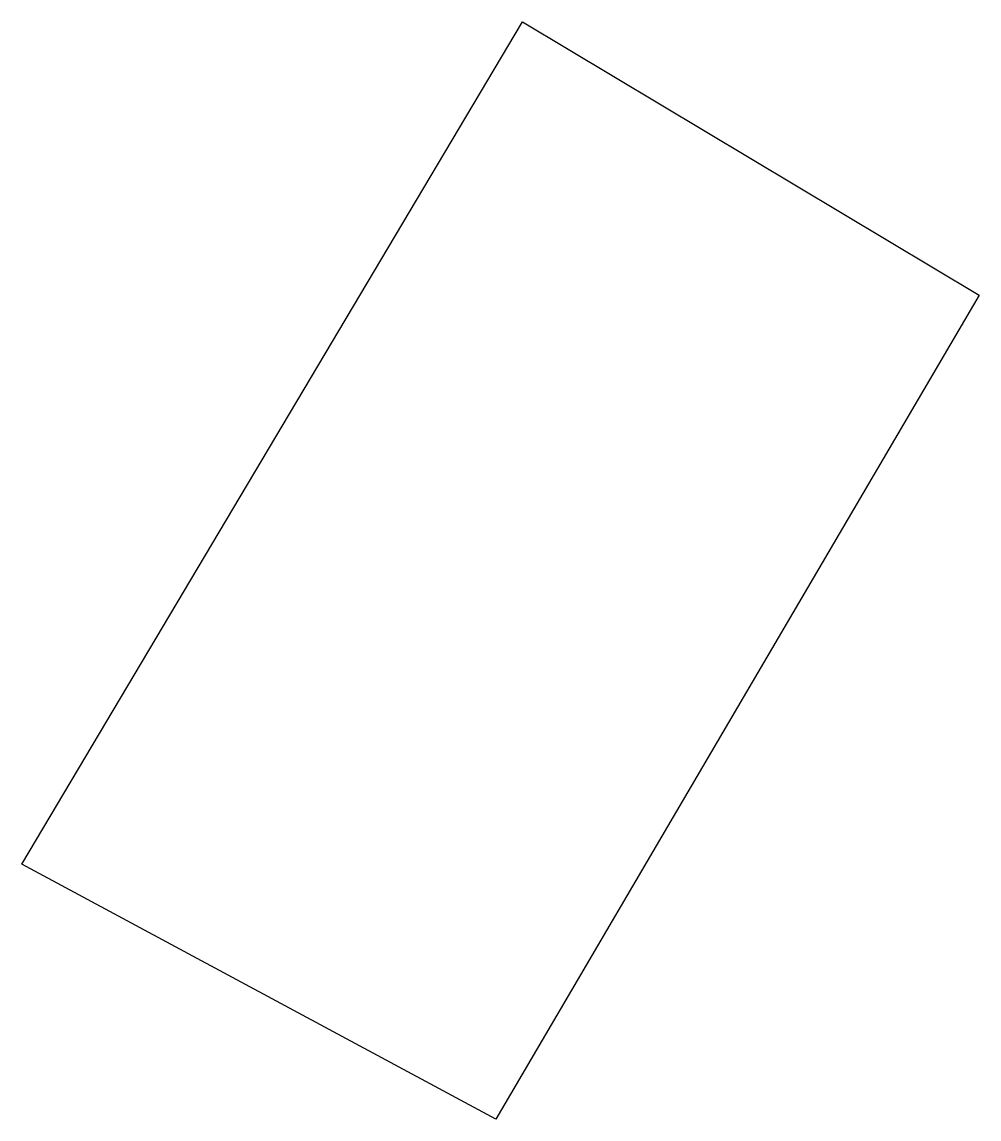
# Model space of a CAD drawing. Header units: millimetres. Extents: x 613280.3 to 613298.5, y 1321878.1 to 1321899.
import ezdxf

# ---------------------------------------------------------------- set-up
doc = ezdxf.new("R2010")
doc.units = ezdxf.units.MM

msp = doc.modelspace()

# ---------------------------------------------------------------- linework, layer by layer
at = {"elevation": 55.796}
msp.add_lwpolyline([(613298.532, 1321893.794), (613289.326, 1321878.095), (613280.302, 1321882.951), (613289.839, 1321899), (613298.532, 1321893.794)], dxfattribs=at)

doc.saveas('drawing.dxf')
